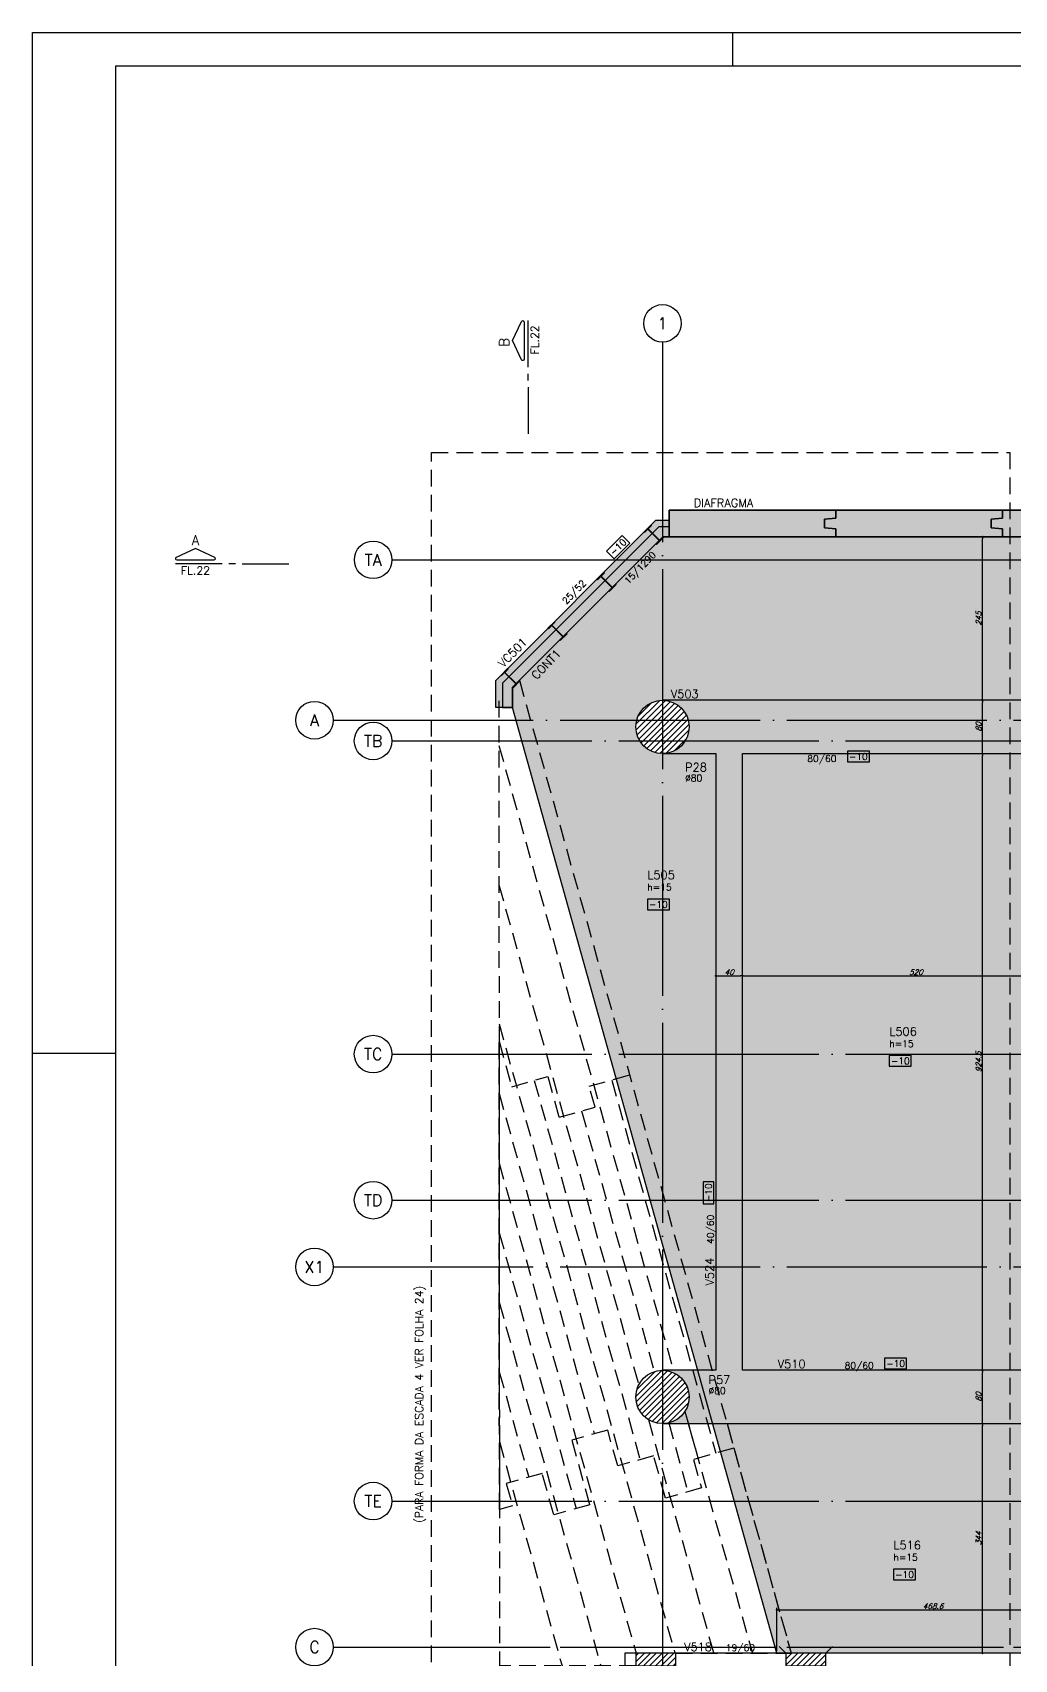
# Model space of a CAD drawing. Header units: millimetres. Extents: x -4245 to 5400, y -2094 to 2406.
# Drawn here: x -4245 to -2772, y -34 to 2406 of the extents above; entities that cross this region are included whole.
import ezdxf
from ezdxf.enums import TextEntityAlignment as Align

# ---------------------------------------------------------------- set-up
doc = ezdxf.new("R2010")
doc.units = ezdxf.units.MM
doc.header["$LTSCALE"] = 50
doc.linetypes.add('DASHED', pattern=[0.75, 0.5, -0.25])
doc.linetypes.add('EIXO', pattern=[6.8, 6, -0.4, 0, -0.4])
for name, color, linetype in [('F-AUX-RED', 1, 'Continuous'), ('F-CORTE-INDICAÇÃO', 4, 'Continuous'), ('F-COTAS', 106, 'Continuous'), ('F-EIXO', 12, 'EIXO'), ('F-ESCADAS', 2, 'Continuous'), ('F-LAJES', 3, 'Continuous'), ('F-LAJES-DIM', 2, 'Continuous'), ('F-LAJES-NOME', 4, 'Continuous'), ('F-MARGEM', 1, 'Continuous'), ('F-PARC-DIM', 2, 'Continuous'), ('F-PARC-NOME', 4, 'Continuous'), ('F-PILARES-DIM', 172, 'Continuous'), ('F-PILARES-HACH', 174, 'Continuous'), ('F-PILARES-N', 170, 'Continuous'), ('F-PILARES-NASCE', 4, 'Continuous'), ('F-PILARES-NOME', 170, 'Continuous'), ('F-PILARES-S', 170, 'Continuous'), ('F-SOLIDO-EST', 252, 'Continuous'), ('F-TEXTO', 6, 'Continuous'), ('F-VC', 3, 'Continuous'), ('F-VIGAS', 3, 'Continuous'), ('F-VIGAS-DIM', 2, 'Continuous'), ('F-VIGAS-NOME', 4, 'Continuous')]:
    doc.layers.add(name, color=color, linetype=linetype)
doc.layers.add('F-DESNIVEL-3', color=7, linetype='Continuous', true_color=0xd5c7ff)
doc.styles.add('CP-TEXT-INCL', font='simplex.shx', dxfattribs={"oblique": 20})
doc.styles.add('CP-TEXTO', font='simplex.shx')
doc.styles.add('MCP', font='simplex.shx')
doc.styles.add('ROMANS', font='simplex.shx')
doc.dimstyles.new('CP-COTAS-50', dxfattribs={"dimscale": 0.64, "dimtxt": 12.5, "dimasz": 5, "dimexe": 5, "dimexo": 5, "dimgap": 2.5, "dimtad": 1, "dimdec": 1, "dimdsep": 46, "dimtxsty": 'CP-TEXT-INCL', "dimblk1": 'DOT', "dimblk2": 'DOT', "dimsah": 1, "dimcen": 9, "dimclrd": 256, "dimclre": 256, "dimclrt": 256, "dimadec": 0, "dimazin": 0, "dimtfac": 1, "dimtdec": 1, "dimtmove": 2, "dimatfit": 3, "dimldrblk": 'DOT', "dimfxl": 0, "dimtolj": 1, "dimarcsym": 0})
pattern_1 = [(45, (0, 5000), (-4.4194174, 4.4194174), [])]

# ---------------------------------------------------------------- blocks, each defined once
blk = doc.blocks.new('A0-4L_900')
at = {"layer": 'F-MARGEM', "color": 2}
for p, q in [((21, 90), (21, 89)), ((0, 59.4), (2.5, 59.4))]:
    blk.add_line(p, q, dxfattribs=at)
blk.add_lwpolyline([(0, 0), (0, 90), (192.9, 90), (192.9, 0)], close=True, dxfattribs=at)
at = {"layer": 'F-MARGEM', "color": 7}
blk.add_lwpolyline([(2.5, 89), (191.9, 89), (191.9, 1), (2.5, 1)], close=True, dxfattribs=at)
blk = doc.blocks.new('*U51')
at = {"layer": 'F-LAJES-DIM', "color": 1}
blk.add_lwpolyline([(0, 0), (33, 0), (33, 16), (0, 16)], close=True, dxfattribs=at)
at = {"layer": 'F-LAJES-DIM', "style": 'MCP'}
blk.add_attdef('DIM', text='', height=10, dxfattribs=at).set_placement((16.5, 8), align=Align.MIDDLE_CENTER)
blk = doc.blocks.new('*U52')
at = {"layer": 'F-LAJES-DIM', "color": 1}
blk.add_lwpolyline([(0, 0), (33, 0), (33, 16), (0, 16)], close=True, dxfattribs=at)
at = {"layer": 'F-LAJES-DIM', "style": 'MCP'}
blk.add_attdef('DIM', text='', height=10, dxfattribs=at).set_placement((16.5, 8), align=Align.MIDDLE_CENTER)
blk = doc.blocks.new('*U54')
at = {"layer": 'F-LAJES-DIM', "color": 1}
blk.add_lwpolyline([(0, 0), (33, 0), (33, 16), (0, 16)], close=True, dxfattribs=at)
at = {"layer": 'F-LAJES-DIM', "style": 'MCP'}
blk.add_attdef('DIM', text='', height=10, dxfattribs=at).set_placement((16.5, 8), align=Align.MIDDLE_CENTER)
blk = doc.blocks.new('*U18')
at = {"layer": 'F-VIGAS-DIM', "color": 1}
blk.add_lwpolyline([(0, 0), (33, 0), (33, 16), (0, 16)], close=True, dxfattribs=at)
at = {"layer": 'F-VIGAS-DIM', "style": 'MCP'}
blk.add_attdef('DIM', text='', height=10, dxfattribs=at).set_placement((16.5, 8), align=Align.MIDDLE_CENTER)
blk = doc.blocks.new('*U23')
at = {"layer": 'F-EIXO'}
blk.add_line((0, 0), (7397, 0), dxfattribs=at)
at = {"layer": 'F-EIXO', "color": 2, "linetype": 'Continuous'}
blk.add_circle((-28.2072, 0), 28.2072, dxfattribs=at)
at = {"layer": 'F-TEXTO', "style": 'ROMANS'}
blk.add_attdef('EIXO', text='', height=17.5, dxfattribs=at).set_placement((-28.2072, 0), align=Align.MIDDLE_CENTER)
blk = doc.blocks.new('*U29')
at = {"layer": 'F-EIXO'}
blk.add_line((0, 0), (7484.954, 0), dxfattribs=at)
at = {"layer": 'F-EIXO', "color": 2, "linetype": 'Continuous'}
blk.add_circle((-28.2072, 0), 28.2072, dxfattribs=at)
at = {"layer": 'F-TEXTO', "style": 'ROMANS'}
blk.add_attdef('EIXO', text='', height=17.5, dxfattribs=at).set_placement((-28.2072, 0), align=Align.MIDDLE_CENTER)
blk = doc.blocks.new('*U32')
at = {"layer": 'F-EIXO'}
blk.add_line((0, 0), (0, -3477.9), dxfattribs=at)
at = {"layer": 'F-EIXO', "color": 2, "linetype": 'Continuous'}
blk.add_circle((0, 28.2), 28.2, dxfattribs=at)
at = {"layer": 'F-TEXTO', "style": 'ROMANS'}
blk.add_attdef('EIXO', text='', height=17.5, rotation=360, dxfattribs=at).set_placement((0, 28.2), align=Align.MIDDLE_CENTER)
blk = doc.blocks.new('*U28')
at = {"layer": 'F-EIXO'}
blk.add_line((0, 0), (7378.2, 0), dxfattribs=at)
at = {"layer": 'F-EIXO', "color": 2, "linetype": 'Continuous'}
blk.add_circle((-28.2, 0), 28.2, dxfattribs=at)
at = {"layer": 'F-TEXTO', "style": 'ROMANS'}
blk.add_attdef('EIXO', text='', height=17.5, dxfattribs=at).set_placement((-28.2, 0), align=Align.MIDDLE_CENTER)
blk = doc.blocks.new('*U34')
at = {"layer": 'F-CORTE-INDICAÇÃO'}
for p, q in [((-100, 0), (-170, 0)), ((-80, 0), (-90, 0)), ((-70, 0), (0, 0))]:
    blk.add_line(p, q, dxfattribs=at)
blk.add_lwpolyline([(-112, 6, 0.802585), (-111.2, 9.8), (-140, 23.3), (-168.8, 9.8, 0.802585), (-168, 6)], format="xyb", close=True, dxfattribs=at)
at = {"layer": 'F-CORTE-INDICAÇÃO', "style": 'ROMANS'}
blk.add_attdef('CORTE', text='', height=15, dxfattribs=at).set_placement((-140, 35.8), align=Align.MIDDLE_CENTER)
at = {"layer": 'F-CORTE-INDICAÇÃO', "color": 2, "style": 'ROMANS'}
blk.add_attdef('FOLHA', text='', height=12, dxfattribs=at).set_placement((-140, -10), align=Align.MIDDLE_CENTER)
blk = doc.blocks.new('*U35')
at = {"layer": 'F-CORTE-INDICAÇÃO'}
for p, q in [((70, 0), (0, 0)), ((80, 0), (90, 0)), ((100, 0), (170, 0))]:
    blk.add_line(p, q, dxfattribs=at)
blk.add_lwpolyline([(112, 6, -0.802585), (111.2, 9.8), (140, 23.3), (168.8, 9.8, -0.802585), (168, 6)], format="xyb", close=True, dxfattribs=at)
at = {"layer": 'F-CORTE-INDICAÇÃO', "style": 'ROMANS'}
blk.add_attdef('CORTE', text='', height=15, dxfattribs=at).set_placement((140, 35.8), align=Align.MIDDLE_CENTER)
at = {"layer": 'F-CORTE-INDICAÇÃO', "color": 2, "style": 'ROMANS'}
blk.add_attdef('FOLHA', text='', height=12, dxfattribs=at).set_placement((80.5, -10), align=Align.MIDDLE_CENTER)
blk = doc.blocks.new('_DOT')
at = {"color": 0, "linetype": 'ByBlock'}
blk.add_line((-0.5, 0), (-1, 0), dxfattribs=at)
at = {"color": 0, "linetype": 'ByBlock', "const_width": 0.5}
blk.add_lwpolyline([(-0.25, 0, 1), (0.25, 0, 1)], format="xyb", close=True, dxfattribs=at)
blk = doc.blocks.new('*D61')
at = {"layer": 'DEFPOINTS', "color": 0, "linetype": 'Continuous', "transparency": 16777216}
for p in [(-2820.2, 320), (-2820.2, 320), (-2820.2, -24)]:
    blk.add_point(p, dxfattribs=at)
at = {"layer": 'F-COTAS', "linetype": 'Continuous', "lineweight": -2, "transparency": 16777216}
blk.add_line((-2820.2, -20.8), (-2820.2, 316.8), dxfattribs=at)
at = {"layer": 'F-COTAS', "linetype": 'Continuous', "lineweight": -2, "transparency": 16777216, "xscale": 3.2, "yscale": 3.2, "zscale": 3.2}
for p, rotation in [((-2820.2, 320), 90), ((-2820.2, -24), 270)]:
    blk.add_blockref('_DOT', p, dxfattribs=dict(at, rotation=rotation))
at = {"layer": 'F-COTAS', "linetype": 'Continuous', "transparency": 16777216, "insert": (-2825.8, 148), "char_height": 8, "attachment_point": 5, "rotation": 90, "style": 'CP-TEXT-INCL'}
blk.add_mtext('\\A1;344', dxfattribs=at)
blk = doc.blocks.new('*D62')
at = {"layer": 'DEFPOINTS', "color": 0, "linetype": 'Continuous', "transparency": 16777216}
for p in [(-2820.2, 400), (-2820.2, 400), (-2820.2, 320)]:
    blk.add_point(p, dxfattribs=at)
at = {"layer": 'F-COTAS', "linetype": 'Continuous', "lineweight": -2, "transparency": 16777216}
blk.add_line((-2820.2, 323.2), (-2820.2, 396.8), dxfattribs=at)
at = {"layer": 'F-COTAS', "linetype": 'Continuous', "lineweight": -2, "transparency": 16777216, "xscale": 3.2, "yscale": 3.2, "zscale": 3.2}
for p, rotation in [((-2820.2, 400), 90), ((-2820.2, 320), 270)]:
    blk.add_blockref('_DOT', p, dxfattribs=dict(at, rotation=rotation))
at = {"layer": 'F-COTAS', "linetype": 'Continuous', "transparency": 16777216, "insert": (-2825.8, 360), "char_height": 8, "attachment_point": 5, "rotation": 90, "style": 'CP-TEXT-INCL'}
blk.add_mtext('\\A1;80', dxfattribs=at)
blk = doc.blocks.new('*D63')
at = {"layer": 'DEFPOINTS', "color": 0, "linetype": 'Continuous', "transparency": 16777216}
for p in [(-2820.2, 1324.5), (-2820.2, 1324.5), (-2820.2, 400)]:
    blk.add_point(p, dxfattribs=at)
at = {"layer": 'F-COTAS', "linetype": 'Continuous', "lineweight": -2, "transparency": 16777216}
blk.add_line((-2820.2, 403.2), (-2820.2, 1321.3), dxfattribs=at)
at = {"layer": 'F-COTAS', "linetype": 'Continuous', "lineweight": -2, "transparency": 16777216, "xscale": 3.2, "yscale": 3.2, "zscale": 3.2}
for p, rotation in [((-2820.2, 1324.5), 90), ((-2820.2, 400), 270)]:
    blk.add_blockref('_DOT', p, dxfattribs=dict(at, rotation=rotation))
at = {"layer": 'F-COTAS', "linetype": 'Continuous', "transparency": 16777216, "insert": (-2825.8, 862.3), "char_height": 8, "attachment_point": 5, "rotation": 90, "style": 'CP-TEXT-INCL'}
blk.add_mtext('\\A1;924.5', dxfattribs=at)
blk = doc.blocks.new('*D64')
at = {"layer": 'DEFPOINTS', "color": 0, "linetype": 'Continuous', "transparency": 16777216}
for p in [(-2820.2, 1404.5), (-2820.2, 1404.5), (-2820.2, 1324.5)]:
    blk.add_point(p, dxfattribs=at)
at = {"layer": 'F-COTAS', "linetype": 'Continuous', "lineweight": -2, "transparency": 16777216}
blk.add_line((-2820.2, 1327.7), (-2820.2, 1401.3), dxfattribs=at)
at = {"layer": 'F-COTAS', "linetype": 'Continuous', "lineweight": -2, "transparency": 16777216, "xscale": 3.2, "yscale": 3.2, "zscale": 3.2}
for p, rotation in [((-2820.2, 1404.5), 90), ((-2820.2, 1324.5), 270)]:
    blk.add_blockref('_DOT', p, dxfattribs=dict(at, rotation=rotation))
at = {"layer": 'F-COTAS', "linetype": 'Continuous', "transparency": 16777216, "insert": (-2825.8, 1364.5), "char_height": 8, "attachment_point": 5, "rotation": 90, "style": 'CP-TEXT-INCL'}
blk.add_mtext('\\A1;80', dxfattribs=at)
blk = doc.blocks.new('*D65')
at = {"layer": 'DEFPOINTS', "color": 0, "linetype": 'Continuous', "transparency": 16777216}
for p in [(-2820.2, 1649.5), (-2820.2, 1649.5), (-2820.2, 1404.5)]:
    blk.add_point(p, dxfattribs=at)
at = {"layer": 'F-COTAS', "linetype": 'Continuous', "lineweight": -2, "transparency": 16777216}
blk.add_line((-2820.2, 1407.7), (-2820.2, 1646.3), dxfattribs=at)
at = {"layer": 'F-COTAS', "linetype": 'Continuous', "lineweight": -2, "transparency": 16777216, "xscale": 3.2, "yscale": 3.2, "zscale": 3.2}
for p, rotation in [((-2820.2, 1649.5), 90), ((-2820.2, 1404.5), 270)]:
    blk.add_blockref('_DOT', p, dxfattribs=dict(at, rotation=rotation))
at = {"layer": 'F-COTAS', "linetype": 'Continuous', "transparency": 16777216, "insert": (-2825.8, 1527), "char_height": 8, "attachment_point": 5, "rotation": 90, "style": 'CP-TEXT-INCL'}
blk.add_mtext('\\A1;245', dxfattribs=at)
blk = doc.blocks.new('*D91')
at = {"layer": 'DEFPOINTS', "color": 0, "linetype": 'Continuous', "transparency": 16777216}
for p in [(-3220, 991.3), (-3180, 991.3), (-3180, 991.3)]:
    blk.add_point(p, dxfattribs=at)
at = {"layer": 'F-COTAS', "linetype": 'Continuous', "lineweight": -2, "transparency": 16777216}
blk.add_line((-3216.8, 991.3), (-3183.2, 991.3), dxfattribs=at)
at = {"layer": 'F-COTAS', "linetype": 'Continuous', "lineweight": -2, "transparency": 16777216, "xscale": 3.2, "yscale": 3.2, "zscale": 3.2, "rotation": 180}
blk.add_blockref('_DOT', (-3220, 991.3), dxfattribs=at)
at = {"layer": 'F-COTAS', "linetype": 'Continuous', "lineweight": -2, "transparency": 16777216, "xscale": 3.2, "yscale": 3.2, "zscale": 3.2}
blk.add_blockref('_DOT', (-3180, 991.3), dxfattribs=at)
at = {"layer": 'F-COTAS', "linetype": 'Continuous', "transparency": 16777216, "insert": (-3200, 996.9), "char_height": 8, "attachment_point": 5, "style": 'CP-TEXT-INCL'}
blk.add_mtext('\\A1;40', dxfattribs=at)
blk = doc.blocks.new('*D92')
at = {"layer": 'DEFPOINTS', "color": 0, "linetype": 'Continuous', "transparency": 16777216}
for p in [(-3180, 991.3), (-2660, 991.3), (-2660, 991.3)]:
    blk.add_point(p, dxfattribs=at)
at = {"layer": 'F-COTAS', "linetype": 'Continuous', "lineweight": -2, "transparency": 16777216}
blk.add_line((-3176.8, 991.3), (-2663.2, 991.3), dxfattribs=at)
at = {"layer": 'F-COTAS', "linetype": 'Continuous', "lineweight": -2, "transparency": 16777216, "xscale": 3.2, "yscale": 3.2, "zscale": 3.2, "rotation": 180}
blk.add_blockref('_DOT', (-3180, 991.3), dxfattribs=at)
at = {"layer": 'F-COTAS', "linetype": 'Continuous', "lineweight": -2, "transparency": 16777216, "xscale": 3.2, "yscale": 3.2, "zscale": 3.2}
blk.add_blockref('_DOT', (-2660, 991.3), dxfattribs=at)
at = {"layer": 'F-COTAS', "linetype": 'Continuous', "transparency": 16777216, "insert": (-2920, 996.9), "char_height": 8, "attachment_point": 5, "style": 'CP-TEXT-INCL'}
blk.add_mtext('\\A1;520', dxfattribs=at)
blk = doc.blocks.new('*D227')
at = {"layer": 'DEFPOINTS', "color": 0, "transparency": 16777216}
for p in [(-2660, 40.8), (-2660, 13.1), (-3128.6, -24)]:
    blk.add_point(p, dxfattribs=at)
at = {"layer": 'F-COTAS', "lineweight": -2, "transparency": 16777216}
for p, q in [((-3128.6, -20.8), (-3128.6, 44)), ((-3125.4, 40.8), (-2663.2, 40.8)), ((-2660, 16.3), (-2660, 44))]:
    blk.add_line(p, q, dxfattribs=at)
at = {"layer": 'F-COTAS', "lineweight": -2, "transparency": 16777216, "xscale": 3.2, "yscale": 3.2, "zscale": 3.2, "rotation": 180}
blk.add_blockref('_DOT', (-3128.6, 40.8), dxfattribs=at)
at = {"layer": 'F-COTAS', "lineweight": -2, "transparency": 16777216, "xscale": 3.2, "yscale": 3.2, "zscale": 3.2}
blk.add_blockref('_DOT', (-2660, 40.8), dxfattribs=at)
at = {"layer": 'F-COTAS', "transparency": 16777216, "insert": (-2894.3, 46.4), "char_height": 8, "attachment_point": 5, "style": 'CP-TEXT-INCL'}
blk.add_mtext('\\A1;468.6', dxfattribs=at)
blk = doc.blocks.new('A$C2DAD426C')
at = {"layer": 'F-AUX-RED', "color": 252, "linetype": 'DASHED'}
for p, q in [((-7545.1, 893.2), (-7544.6, 191.2)), ((-7492.4, 834.7), (-7333.5, 266.1)), ((-7376.2, 835.2), (-7219.9, 275.7)), ((-7545, 814.9), (-7402.4, 304.6)), ((-7421.4, 788.8), (-7312.2, 398.1)), ((-7544.9, 606.2), (-7429.3, 192.7)), ((-7544.7, 397.6), (-7500.6, 239.8)), ((-7321.2, 326.1), (-7288.8, 210.4)), ((-7290.7, 321.1), (-7261.9, 217.9)), ((-7266.4, 338.3), (-7246.8, 268.2)), ((-7203.2, 320), (-7108, -20.5)), ((-7544.6, 293.2), (-7527.6, 232.3))]:
    blk.add_line(p, q, dxfattribs=at)
for points in [[(-7524.9, 196.7), (-7544.6, 191.2), (-7545.1, 893.2), (-7526.1, 825.2), (-7472.2, 840.3), (-7455.1, 779.4), (-7401.2, 794.5), (-7409.9, 825.8), (-7356, 840.8), (-7349.3, 842.7)], [(-7192.9, 283.3), (-7253.6, 266.3), (-7241.6, 223.6), (-7295.6, 208.5), (-7313.3, 271.7), (-7367.2, 256.7), (-7382.2, 310.3), (-7436.1, 295.2), (-7409.1, 198.4), (-7463, 183.3), (-7480.4, 245.5), (-7534.4, 230.4), (-7524.9, 196.7)]]:
    blk.add_lwpolyline(points, dxfattribs=at)
at = {"layer": 'F-ESCADAS', "color": 252, "linetype": 'DASHED'}
for p, q in [((-7514.6, 1434.4), (-7107, -24)), ((-7545.4, 1336.7), (-7283.7, 400)), ((-7545.3, 1128), (-7335.7, 378)), ((-7545.1, 919.3), (-7281.5, -24)), ((-7545, 710.6), (-7339.7, -24)), ((-7544.8, 501.9), (-7392.5, -43)), ((-7321.2, 326.1), (-7223.3, -24)), ((-7261.3, 320), (-7165.2, -24)), ((-7544.6, 293.2), (-7450.7, -43)), ((-7280, -24), (-7107, -24)), ((-7340, -43), (-7544.4, -43)), ((-7340, -43), (-7450.6, -43))]:
    blk.add_line(p, q, dxfattribs=at)
blk.add_lwpolyline([(-7545.5, 1403.5), (-7544.4, -43)], dxfattribs=at)

msp = doc.modelspace()

# ---------------------------------------------------------------- hatches: boundary and pattern name
at = {"layer": 'F-DESNIVEL-3', "linetype": 'Continuous'}
h = msp.add_hatch(color=256, dxfattribs=at)
h.dxf.hatch_style = 1
h.paths.add_polyline_path([(-3290, 1674.5), (-3290, 1649.5), (-3299.488, 1649.5), (-3525.067, 1423.92), (-3525.067, 1393.701), (-3550.067, 1393.701), (-3550.067, 1434.276), (-3309.843, 1674.5)])
at = {"layer": 'F-PILARES-HACH', "linetype": 'Continuous'}
h = msp.add_hatch(dxfattribs=at)
h.set_pattern_fill('ANSI31', color=256, scale=50)
h.set_pattern_definition(pattern_1)
edge = h.paths.add_edge_path()
edge.add_arc((-3300, 1364.5), 40, 0, 360)
h = msp.add_hatch(dxfattribs=at)
h.set_pattern_fill('ANSI31', color=256, scale=50)
h.set_pattern_definition(pattern_1)
edge = h.paths.add_edge_path()
edge.add_arc((-3300, 360), 40, 0, 360)
h = msp.add_hatch(dxfattribs=at)
h.set_pattern_fill('ANSI31', color=256, scale=50, style=0)
h.set_pattern_definition(pattern_1)
h.paths.add_polyline_path([(-3340, -43), (-3280, -43), (-3280, -24), (-3340, -24)], flags=16)
h = msp.add_hatch(dxfattribs=at)
h.set_pattern_fill('ANSI31', color=256, scale=50, style=0)
h.set_pattern_definition(pattern_1)
h.paths.add_polyline_path([(-3115, -43), (-3055, -43), (-3055, -24), (-3115, -24)], flags=16)
at = {"layer": 'F-SOLIDO-EST'}
h = msp.add_hatch(color=256, dxfattribs=at)
h.dxf.hatch_style = 1
h.paths.add_polyline_path([(-3057, 1676), (-3040, 1677.5), (-3040, 1689.5), (-3290, 1689.5), (-3290, 1649.5), (-3040, 1649.5), (-3040, 1661.5), (-3057, 1663)])
h = msp.add_hatch(color=256, dxfattribs=at)
h.dxf.hatch_style = 1
h.paths.add_polyline_path([(-2807, 1676), (-2790, 1677.5), (-2790, 1689.5), (-3040, 1689.5), (-3040, 1677.5), (-3057, 1676), (-3057, 1663), (-3040, 1661.5), (-3040, 1649.5), (-2790, 1649.5), (-2790, 1661.5), (-2807, 1663)])
h = msp.add_hatch(color=256, dxfattribs=at)
h.dxf.hatch_style = 1
h.paths.add_polyline_path([(-2557, 1676), (-2540, 1677.5), (-2540, 1689.5), (-2790, 1689.5), (-2790, 1677.5), (-2807, 1676), (-2807, 1663), (-2790, 1661.5), (-2790, 1649.5), (-2540, 1649.5), (-2540, 1661.5), (-2557, 1663)])
h = msp.add_hatch(color=256, dxfattribs=at)
h.dxf.hatch_style = 1
h.paths.add_polyline_path([(-3299.488, 1649.5), (-3290, 1649.5), (-3290, 1664.5), (-3305.701, 1664.5), (-3540, 1430.201), (-3540, 1393.701), (-3525.067, 1393.701), (-3525.067, 1423.92)])

# ---------------------------------------------------------------- linework, layer by layer
at = {"color": 1}
for p, q in [((-3327.583, 1656.76), (-3317.189, 1667.154)), ((-3327.583, 1656.76), (-3317.189, 1667.154)), ((-3321.827, 1660.932), (-3326.791, 1655.968)), ((-3321.827, 1660.932), (-3326.791, 1655.968)), ((-3304.885, 1643.989), (-3321.827, 1660.932)), ((-3304.885, 1643.989), (-3321.827, 1660.932)), ((-3316.397, 1666.362), (-3321.361, 1661.398)), ((-3316.397, 1666.362), (-3321.361, 1661.398)), ((-3321.361, 1661.398), (-3304.418, 1644.456)), ((-3321.361, 1661.398), (-3304.418, 1644.456)), ((-3317.189, 1667.154), (-3316.397, 1666.362)), ((-3317.189, 1667.154), (-3316.397, 1666.362)), ((-3326.791, 1655.968), (-3327.583, 1656.76)), ((-3326.791, 1655.968), (-3327.583, 1656.76)), ((-3309.849, 1639.026), (-3304.885, 1643.989)), ((-3309.849, 1639.026), (-3304.885, 1643.989)), ((-3309.057, 1638.234), (-3309.849, 1639.026)), ((-3309.057, 1638.234), (-3309.849, 1639.026)), ((-3298.663, 1648.628), (-3309.057, 1638.234)), ((-3298.663, 1648.628), (-3309.057, 1638.234)), ((-3304.418, 1644.456), (-3299.455, 1649.42)), ((-3304.418, 1644.456), (-3299.455, 1649.42)), ((-3299.455, 1649.42), (-3298.663, 1648.628)), ((-3299.455, 1649.42), (-3298.663, 1648.628)), ((-3398.294, 1586.049), (-3387.899, 1596.444)), ((-3398.294, 1586.049), (-3387.899, 1596.444)), ((-3397.502, 1585.257), (-3398.294, 1586.049)), ((-3397.502, 1585.257), (-3398.294, 1586.049)), ((-3392.538, 1590.221), (-3397.502, 1585.257)), ((-3392.538, 1590.221), (-3397.502, 1585.257)), ((-3375.596, 1573.279), (-3392.538, 1590.221)), ((-3375.596, 1573.279), (-3392.538, 1590.221)), ((-3387.108, 1595.652), (-3392.071, 1590.688)), ((-3387.108, 1595.652), (-3392.071, 1590.688)), ((-3392.071, 1590.688), (-3375.129, 1573.745)), ((-3392.071, 1590.688), (-3375.129, 1573.745)), ((-3387.899, 1596.444), (-3387.108, 1595.652)), ((-3387.899, 1596.444), (-3387.108, 1595.652)), ((-3380.56, 1568.315), (-3375.596, 1573.279)), ((-3380.56, 1568.315), (-3375.596, 1573.279)), ((-3379.768, 1567.523), (-3380.56, 1568.315)), ((-3379.768, 1567.523), (-3380.56, 1568.315)), ((-3369.373, 1577.917), (-3379.768, 1567.523)), ((-3369.373, 1577.917), (-3379.768, 1567.523)), ((-3375.129, 1573.745), (-3370.165, 1578.709)), ((-3375.129, 1573.745), (-3370.165, 1578.709)), ((-3370.165, 1578.709), (-3369.373, 1577.917)), ((-3370.165, 1578.709), (-3369.373, 1577.917)), ((-3471.944, 1512.399), (-3461.549, 1522.794)), ((-3471.944, 1512.399), (-3461.549, 1522.794)), ((-3471.152, 1511.608), (-3471.944, 1512.399)), ((-3471.152, 1511.608), (-3471.944, 1512.399)), ((-3466.188, 1516.571), (-3471.152, 1511.608)), ((-3466.188, 1516.571), (-3471.152, 1511.608)), ((-3449.245, 1499.629), (-3466.188, 1516.571)), ((-3449.245, 1499.629), (-3466.188, 1516.571)), ((-3460.757, 1522.002), (-3465.721, 1517.038)), ((-3460.757, 1522.002), (-3465.721, 1517.038)), ((-3465.721, 1517.038), (-3448.779, 1500.096)), ((-3465.721, 1517.038), (-3448.779, 1500.096)), ((-3461.549, 1522.794), (-3460.757, 1522.002)), ((-3461.549, 1522.794), (-3460.757, 1522.002)), ((-3454.209, 1494.665), (-3449.245, 1499.629)), ((-3454.209, 1494.665), (-3449.245, 1499.629)), ((-3453.417, 1493.873), (-3454.209, 1494.665)), ((-3453.417, 1493.873), (-3454.209, 1494.665)), ((-3443.023, 1504.268), (-3453.417, 1493.873)), ((-3443.023, 1504.268), (-3453.417, 1493.873)), ((-3448.779, 1500.096), (-3443.815, 1505.06)), ((-3448.779, 1500.096), (-3443.815, 1505.06)), ((-3443.815, 1505.06), (-3443.023, 1504.268)), ((-3443.815, 1505.06), (-3443.023, 1504.268)), ((-3542.654, 1441.689), (-3532.26, 1452.083)), ((-3542.654, 1441.689), (-3532.26, 1452.083)), ((-3541.862, 1440.897), (-3542.654, 1441.689)), ((-3541.862, 1440.897), (-3542.654, 1441.689)), ((-3536.898, 1445.861), (-3541.862, 1440.897)), ((-3536.898, 1445.861), (-3541.862, 1440.897)), ((-3519.956, 1428.918), (-3536.898, 1445.861)), ((-3519.956, 1428.918), (-3536.898, 1445.861)), ((-3531.468, 1451.291), (-3536.432, 1446.327)), ((-3531.468, 1451.291), (-3536.432, 1446.327)), ((-3536.432, 1446.327), (-3519.489, 1429.385)), ((-3536.432, 1446.327), (-3519.489, 1429.385)), ((-3532.26, 1452.083), (-3531.468, 1451.291)), ((-3532.26, 1452.083), (-3531.468, 1451.291)), ((-3524.92, 1423.955), (-3519.956, 1428.918)), ((-3524.92, 1423.955), (-3519.956, 1428.918)), ((-3524.128, 1423.163), (-3524.92, 1423.955)), ((-3524.128, 1423.163), (-3524.92, 1423.955)), ((-3513.734, 1433.557), (-3524.128, 1423.163)), ((-3513.734, 1433.557), (-3524.128, 1423.163)), ((-3519.489, 1429.385), (-3514.526, 1434.349)), ((-3519.489, 1429.385), (-3514.526, 1434.349)), ((-3514.526, 1434.349), (-3513.734, 1433.557)), ((-3514.526, 1434.349), (-3513.734, 1433.557))]:
    msp.add_line(p, q, dxfattribs=at)
at = {"layer": 'F-AUX-RED', "color": 4, "linetype": 'DASHED'}
msp.add_lwpolyline([(-2779.114, -337.366), (-3646.661, -337.366), (-3646.661, 1776.019), (-2779.114, 1776.019)], close=True, dxfattribs=at)
at = {"layer": 'F-DESNIVEL-3', "linetype": 'Continuous'}
for points in [[(-3525, 1423.952), (-3525, 1393.701), (-3299.452, 1649.5)], [(-3525, 1423.952), (-3299.452, 1649.5), (-3525, 1423.952)], [(-3525, 1393.701), (-3340, 1364.5), (-3299.452, 1649.5)], [(-3525, 1393.701), (-3299.452, 1649.5), (-3525, 1393.701)], [(-3340, 1364.5), (-3336.955, 1379.807), (-3299.452, 1649.5)], [(-3340, 1364.5), (-3299.452, 1649.5), (-3340, 1364.5)], [(-3336.955, 1379.807), (-3328.284, 1392.784), (-3299.452, 1649.5)], [(-3336.955, 1379.807), (-3299.452, 1649.5), (-3336.955, 1379.807)], [(-3328.284, 1392.784), (-3315.307, 1401.455), (-3299.452, 1649.5)], [(-3328.284, 1392.784), (-3299.452, 1649.5), (-3328.284, 1392.784)], [(-3315.307, 1401.455), (-3300, 1404.5), (-3299.452, 1649.5)], [(-3315.307, 1401.455), (-3299.452, 1649.5), (-3315.307, 1401.455)], [(-3300, 1404.5), (-3200, 1404.5), (-3299.452, 1649.5)], [(-3300, 1404.5), (-3299.452, 1649.5), (-3300, 1404.5)], [(-3200, 1404.5), (-3265.701, 1649.5), (-3299.452, 1649.5)], [(-3200, 1404.5), (-3299.452, 1649.5), (-3200, 1404.5)], [(-2805, 1649.5), (-3265.701, 1649.5), (-3200, 1404.5)], [(-2620, 1404.5), (-2805, 1649.5), (-3200, 1404.5)], [(-2805, 1649.5), (-3200, 1404.5), (-2805, 1649.5)], [(-2765, 1649.5), (-2805, 1649.5), (-2620, 1404.5)], [(-3340, 1364.5), (-3525, 1393.701), (-3247.148, 400)], [(-3200, 1404.5), (-3299.487, 1404.5), (-3284.654, 1401.549)], [(-3200, 1404.5), (-3284.654, 1401.549), (-3271.644, 1392.856)], [(-3200, 1404.5), (-3271.644, 1392.856), (-3262.951, 1379.846)], [(-3200, 1404.5), (-3262.951, 1379.846), (-3259.898, 1364.5)], [(-3200, 1404.5), (-3259.898, 1364.5), (-3200, 1324.5)], [(-2620, 1404.5), (-3200, 1404.5), (-2695.1, 1379.6)], [(-2695.1, 1379.6), (-3200, 1404.5), (-2695.1, 1349.4)], [(-3200, 1404.5), (-2620, 1324.5), (-2695.1, 1349.4)], [(-3200, 1404.5), (-3200, 1324.5), (-2620, 1324.5)], [(-2620, 1404.5), (-3200, 1404.5), (-2620, 1404.5)], [(-3336.955, 1349.193), (-3340, 1364.5), (-3247.148, 400)], [(-3340, 1364.5), (-3247.148, 400), (-3340, 1364.5)], [(-3328.284, 1336.216), (-3336.955, 1349.193), (-3247.148, 400)], [(-3336.955, 1349.193), (-3247.148, 400), (-3336.955, 1349.193)], [(-3200, 1324.5), (-3262.951, 1349.154), (-3271.644, 1336.144)], [(-3200, 1324.5), (-3259.898, 1364.5), (-3262.951, 1349.154)], [(-3315.307, 1327.545), (-3328.284, 1336.216), (-3247.148, 400)], [(-3328.284, 1336.216), (-3247.148, 400), (-3328.284, 1336.216)], [(-3300, 1324.5), (-3315.307, 1327.545), (-3247.148, 400)], [(-3315.307, 1327.545), (-3247.148, 400), (-3315.307, 1327.545)], [(-3220, 1324.5), (-3300, 1324.5), (-3247.148, 400)], [(-3300, 1324.5), (-3247.148, 400), (-3300, 1324.5)], [(-3200, 1324.5), (-3284.654, 1327.451), (-3299.487, 1324.5)], [(-3200, 1324.5), (-3271.644, 1336.144), (-3284.654, 1327.451)], [(-3220, 400), (-3220, 1324.5), (-3247.148, 400)], [(-3220, 1324.5), (-3247.148, 400), (-3220, 1324.5)], [(-3180, 400), (-3180, 1324.5), (-3220, 1324.5)], [(-3180, 400), (-3220, 1324.5), (-3220, 400)], [(-2660, 1324.5), (-3180, 1324.5), (-3180, 400)], [(-2660, 1324.5), (-3180, 400), (-2660, 1324.5)], [(-2660, 1324.5), (-3180, 400), (-2660, 400)], [(-3200, 400), (-3299.487, 400), (-3284.654, 397.049)], [(-3200, 400), (-3284.654, 397.049), (-3271.644, 388.356)], [(-3200, 400), (-3271.644, 388.356), (-3262.951, 375.346)], [(-3200, 400), (-3262.951, 375.346), (-3259.898, 360)], [(-3200, 400), (-3259.898, 360), (-3200, 320)], [(-3220, 400), (-3247.148, 400), (-3220, 400)], [(-3180, 400), (-3220, 400), (-3180, 400)], [(-3200, 320), (-2660, 360.513), (-2660, 400)], [(-3200, 320), (-2660, 400), (-3200, 400)], [(-3200, 320), (-3200, 400), (-3200, 320)], [(-3200, 320), (-3262.951, 344.654), (-3271.644, 331.644)], [(-3200, 320), (-3259.898, 360), (-3262.951, 344.654)], [(-3200, 320), (-2660.102, 360), (-2660, 360.513)], [(-3200, 320), (-2660, 359.487), (-2660.102, 360)], [(-3200, 320), (-2660, 320), (-2660, 359.487)], [(-3200, 320), (-3284.654, 322.951), (-3299.487, 320)], [(-3200, 320), (-3271.644, 331.644), (-3284.654, 322.951)], [(-3200, 320), (-3224.778, 320), (-3128.591, -24)], [(-3200, 320), (-3128.591, -24), (-3200, 320)], [(-3200, 320), (-3128.591, -24), (-3115, -24)], [(-3200, 320), (-3115, -24), (-3200, 320)], [(-3200, 320), (-3115, -24), (-3055, -24)], [(-3200, 320), (-3055, -24), (-3200, 320)], [(-3200, 320), (-3055, -24), (-2660, -24)], [(-3200, 320), (-2660, -24), (-3200, 320)], [(-3200, 320), (-2660, -24), (-2660, 320)], [(-3200, 320), (-2660, 320), (-3200, 320)]]:
    msp.add_solid(points, dxfattribs=at)
at = {"layer": 'F-EIXO'}
for p, q in [((-3621.135, 1615), (3550.572, 1615)), ((-3768.53, -15), (3691.239, -15))]:
    msp.add_line(p, q, dxfattribs=at)
at = {"layer": 'F-LAJES', "linetype": 'Continuous'}
msp.add_line((-3128.591, -24), (-3525, 1393.701), dxfattribs=at)
at = {"layer": 'F-PILARES-N', "linetype": 'Continuous'}
msp.add_lwpolyline([(-3115, -43), (-3055, -43), (-3055, -24), (-3115, -24), (-3115, -43)], dxfattribs=at)
at = {"layer": 'F-PILARES-NASCE', "linetype": 'Continuous'}
for p, q in [((-3115, -24), (-3125, -14)), ((-3055, -24), (-3045, -14))]:
    msp.add_line(p, q, dxfattribs=at)
at = {"layer": 'F-PILARES-S', "linetype": 'Continuous'}
msp.add_lwpolyline([(-3340, -43), (-3280, -43), (-3280, -24), (-3340, -24), (-3340, -43)], dxfattribs=at)
for centre in [(-3300, 1364.5), (-3300, 360)]:
    msp.add_circle(centre, 40, dxfattribs=at)
at = {"layer": 'F-VC'}
msp.add_lwpolyline([(-3290, 1674.5), (-3290, 1649.5), (-3299.488, 1649.5), (-3525.067, 1423.92), (-3525.067, 1393.701), (-3550.067, 1393.701), (-3550.067, 1434.276), (-3309.843, 1674.5)], close=True, dxfattribs=at)
at = {"layer": 'F-VIGAS'}
for p, q in [((-3040, 1689.5), (-3290, 1689.5)), ((-3290, 1689.5), (-3290, 1649.5)), ((-3290, 1649.5), (-3290, 1689.5)), ((-3290, 1689.5), (-3040, 1689.5)), ((-3040, 1677.5), (-3040, 1689.5)), ((-3040, 1689.5), (-3040, 1677.5)), ((-2790, 1689.5), (-3040, 1689.5)), ((-3040, 1689.5), (-3040, 1677.5)), ((-3040, 1677.5), (-3040, 1689.5)), ((-3040, 1689.5), (-2790, 1689.5)), ((-2790, 1677.5), (-2790, 1689.5)), ((-2790, 1689.5), (-2790, 1677.5)), ((-2540, 1689.5), (-2790, 1689.5)), ((-2790, 1689.5), (-2790, 1677.5)), ((-2790, 1677.5), (-2790, 1689.5)), ((-2790, 1689.5), (-2540, 1689.5)), ((-3057, 1676), (-3040, 1677.5)), ((-3040, 1677.5), (-3057, 1676)), ((-3040, 1677.5), (-3057, 1676)), ((-3057, 1676), (-3040, 1677.5)), ((-3057, 1663), (-3057, 1676)), ((-3057, 1676), (-3057, 1663)), ((-3057, 1676), (-3057, 1663)), ((-3057, 1663), (-3057, 1676)), ((-3040, 1661.5), (-3057, 1663)), ((-3057, 1663), (-3040, 1661.5)), ((-3057, 1663), (-3040, 1661.5)), ((-3040, 1661.5), (-3057, 1663)), ((-3040, 1649.5), (-3040, 1661.5)), ((-3040, 1661.5), (-3040, 1649.5)), ((-3040, 1661.5), (-3040, 1649.5)), ((-3040, 1649.5), (-3040, 1661.5)), ((-2807, 1676), (-2790, 1677.5)), ((-2790, 1677.5), (-2807, 1676)), ((-2790, 1677.5), (-2807, 1676)), ((-2807, 1676), (-2790, 1677.5)), ((-2807, 1663), (-2807, 1676)), ((-2807, 1676), (-2807, 1663)), ((-2807, 1676), (-2807, 1663)), ((-2807, 1663), (-2807, 1676)), ((-2790, 1661.5), (-2807, 1663)), ((-2807, 1663), (-2790, 1661.5)), ((-2807, 1663), (-2790, 1661.5)), ((-2790, 1661.5), (-2807, 1663)), ((-2790, 1649.5), (-2790, 1661.5)), ((-2790, 1661.5), (-2790, 1649.5)), ((-2790, 1661.5), (-2790, 1649.5)), ((-2790, 1649.5), (-2790, 1661.5)), ((-3290, 1649.5), (-3040, 1649.5)), ((-3040, 1649.5), (-3290, 1649.5)), ((-3040, 1649.5), (-2790, 1649.5)), ((-2790, 1649.5), (-3040, 1649.5)), ((-2790, 1649.5), (-2540, 1649.5)), ((-2540, 1649.5), (-2790, 1649.5))]:
    msp.add_line(p, q, dxfattribs=at)
for points in [[(-3290, 1664.5), (-3305.701, 1664.5), (-3540, 1430.201), (-3540, 1393.701), (-3525.067, 1393.701), (-3525.067, 1423.92), (-3299.488, 1649.5), (-3290, 1649.5)], [(-3200, 1404.5), (-3300, 1404.5)], [(-2620, 1404.5), (-3200, 1404.5)], [(-3300, 1324.5), (-3220, 1324.5)], [(-3220, 1324.5), (-3220, 400)], [(-3180, 1324.5), (-2660, 1324.5)], [(-3180, 400), (-3180, 1324.5)], [(-3220, 400), (-3300, 400)], [(-2660, 400), (-3180, 400)], [(-3300, 320), (-3200, 320)], [(-3200, 320), (-2660, 320)], [(-3356.5, -24), (-3356.5, -862.5)], [(-3340, -24), (-3356.5, -24)], [(-3115, -24), (-3280, -24)], [(-2660, -24), (-3055, -24)]]:
    msp.add_lwpolyline(points, dxfattribs=at)

# ---------------------------------------------------------------- block references
at = {"layer": 'F-AUX-RED'}
msp.add_blockref('A$C2DAD426C', (4000, 0), dxfattribs=at)
at = {"layer": 'F-CORTE-INDICAÇÃO', "linetype": 'Continuous'}
ref = msp.add_blockref('*U35', (-3501.618, 1803.713), dxfattribs=dict(at, rotation=90))
ref.add_attrib('FOLHA', 'FL.22', dxfattribs={"color": 2, "height": 12, "rotation": 90, "style": 'ROMANS'}).set_placement((-3491.618, 1944.739), align=Align.MIDDLE_CENTER)
ref.add_attrib('CORTE', 'B', dxfattribs={"height": 15, "rotation": 90, "style": 'ROMANS'}).set_placement((-3537.381, 1940.855), align=Align.MIDDLE_CENTER)
msp.add_blockref('*U34', (-3860.42, 1608.917), dxfattribs=at).add_auto_attribs({'FOLHA': 'FL.22', 'CORTE': 'A'})
at = {"layer": 'F-EIXO', "linetype": 'Continuous'}
for name, p, values in [('*U32', (-3300, 1941.357), {'EIXO': '1'}), ('*U28', (-3705.761, 1615), {'EIXO': 'TA'}), ('*U29', (-3793.715, 1374.5), {'EIXO': 'A'}), ('*U23', (-3705.761, 1343.5), {'EIXO': 'TB'}), ('*U23', (-3705.761, 874), {'EIXO': 'TC'}), ('*U23', (-3705.761, 655), {'EIXO': 'TD'}), ('*U29', (-3793.715, 555), {'EIXO': 'X1'}), ('*U23', (-3705.761, 204), {'EIXO': 'TE'}), ('*U29', (-3793.715, -15), {'EIXO': 'C'})]:
    msp.add_blockref(name, p, dxfattribs=at).add_auto_attribs(values)
at = {"layer": 'F-LAJES-DIM', "linetype": 'Continuous'}
for name, p in [('*U51', (-3322.686, 1090.414)), ('*U54', (-2959.758, 855.707)), ('*U52', (-2953.524, 85.721))]:
    msp.add_blockref(name, p, dxfattribs=at).add_auto_attribs({'DIM': '-10'})
at = {"layer": 'F-MARGEM', "linetype": 'Continuous', "xscale": 50, "yscale": 50, "zscale": 50}
msp.add_blockref('A0-4L_900', (-4244.836, -2094.493), dxfattribs=at)
at = {"layer": 'F-VIGAS-DIM', "linetype": 'Continuous'}
for p, rotation in [((-3372.518, 1616.729), 45), ((-3223.125, 649.533), 90)]:
    msp.add_blockref('*U18', p, dxfattribs=dict(at, rotation=rotation)).add_auto_attribs({'DIM': '-10'})
for p in [(-3022.687, 1312), (-2966.781, 402.007)]:
    msp.add_blockref('*U18', p, dxfattribs=at).add_auto_attribs({'DIM': '-10'})

# ---------------------------------------------------------------- texts
at = {"layer": 'F-LAJES-DIM', "linetype": 'Continuous', "style": 'MCP'}
for p in [(-3322.686, 1119.314), (-2959.758, 884.607), (-2953.524, 114.621)]:
    msp.add_text('h=15', height=10, dxfattribs=at).set_placement(p)
at = {"layer": 'F-LAJES-NOME', "linetype": 'Continuous', "style": 'MCP'}
for s, p in [('L505', (-3322.686, 1136.314)), ('L506', (-2959.758, 901.607)), ('L516', (-2953.524, 131.621))]:
    msp.add_text(s, height=12.5, dxfattribs=at).set_placement(p)
at = {"layer": 'F-PARC-DIM', "style": 'MCP'}
msp.add_text('15/1290', height=10, rotation=46, dxfattribs=at).set_placement((-3351.138, 1577.868))
at = {"layer": 'F-PARC-NOME', "style": 'MCP'}
msp.add_text('CONT1', height=12.5, rotation=46, dxfattribs=at).set_placement((-3488.881, 1434.529))
at = {"layer": 'F-PILARES-DIM', "linetype": 'Continuous', "style": 'MCP'}
for p in [(-3266.099, 1282.939), (-3230.967, 364.466)]:
    msp.add_text('%%c80', height=10, dxfattribs=at).set_placement(p)
at = {"layer": 'F-PILARES-NOME', "linetype": 'Continuous', "style": 'MCP'}
for s, p in [('P28', (-3266.099, 1297.939)), ('P57', (-3230.967, 379.466))]:
    msp.add_text(s, height=12.5, dxfattribs=at).set_placement(p)
at = {"layer": 'F-TEXTO', "color": 3, "insert": (-3671.045, 152.182), "char_height": 12, "attachment_point": 1, "rotation": 90, "style": 'CP-TEXTO'}
msp.add_mtext_dynamic_manual_height_columns('\\pi18.84393;(PARA FORMA DA ESCADA 4 VER FOLHA 24)', width=458.25929, gutter_width=12.5, heights=[0], dxfattribs=at)
at = {"layer": 'F-VIGAS-DIM', "linetype": 'Continuous', "style": 'MCP'}
for s, rotation, p in [('25/52', 45.736741, (-3444.261, 1547.625)), ('40/60', 90, (-3223.125, 589.533))]:
    msp.add_text(s, height=10, rotation=rotation, dxfattribs=at).set_placement(p)
for s, p in [('80/60', (-3082.687, 1312)), ('80/60', (-3026.781, 402.007)), ('19/60', (-3205, -20.875))]:
    msp.add_text(s, height=10, dxfattribs=at).set_placement(p)
at = {"layer": 'F-VIGAS-NOME', "linetype": 'Continuous', "style": 'MCP'}
for s, p in [('DIAFRAGMA', (-3253.201, 1694.126)), ('V503', (-3287.5, 1407.625)), ('V510', (-3127.106, 403.125)), ('V518', (-3267.5, -20.875))]:
    msp.add_text(s, height=12.5, dxfattribs=at).set_placement(p)
for s, rotation, p in [('VC501', 45.736741, (-3538.868, 1452.659)), ('V524', 90, (-3223.125, 527.033))]:
    msp.add_text(s, height=12.5, rotation=rotation, dxfattribs=at).set_placement(p)

# ---------------------------------------------------------------- dimensions: what is measured, and where the dimension line sits
at = {"layer": 'F-COTAS', "linetype": 'Continuous'}
for base, p1, p2, angle, picture, middle in [((-2820.188, 1649.5), (-2820.188, 1404.5), (-2820.188, 1649.5), 270, '*D65', (-2825.788, 1527)), ((-2820.188, 1404.5), (-2820.188, 1324.5), (-2820.188, 1404.5), 270, '*D64', (-2825.788, 1364.5)), ((-2820.188, 1324.5), (-2820.188, 400), (-2820.188, 1324.5), 270, '*D63', (-2825.788, 862.25)), ((-3180, 991.308), (-3220, 991.308), (-3180, 991.308), 180, '*D91', (-3200, 996.908)), ((-2660, 991.308), (-3180, 991.308), (-2660, 991.308), 180, '*D92', (-2920, 996.908)), ((-2820.188, 400), (-2820.188, 320), (-2820.188, 400), 270, '*D62', (-2825.788, 360)), ((-2820.188, 320), (-2820.188, -24), (-2820.188, 320), 270, '*D61', (-2825.788, 148))]:
    dim = msp.add_linear_dim(base=base, p1=p1, p2=p2, angle=angle, dimstyle='CP-COTAS-50', dxfattribs=at)
    dim.commit()
    dim.dimension.update_dxf_attribs({"geometry": picture, "text_midpoint": middle})
at = {"layer": 'F-COTAS'}
dim = msp.add_linear_dim(base=(-2660, 40.771), p1=(-3128.591, -24), p2=(-2660, 13.13), dimstyle='CP-COTAS-50', override={"dimfxl": 7.5}, dxfattribs=at)
dim.commit()
dim.dimension.update_dxf_attribs({"geometry": '*D227', "text_midpoint": (-2894.296, 46.371)})

doc.saveas('drawing.dxf')
